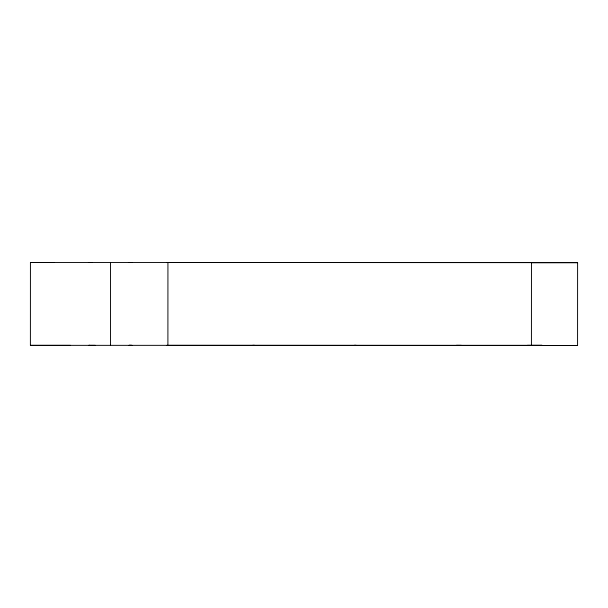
<?xml version="1.0" encoding="UTF-8"?>
<svg xmlns="http://www.w3.org/2000/svg" width="608" height="608" viewBox="0 0 608 608"><rect width="100%" height="100%" fill="white"/><g stroke="black" fill="none" stroke-linecap="round" stroke-linejoin="round"><path stroke-width="0.91" d="M527.387 345.321L542.093 345.321L30.4 345.359L30.43 262.504L542.123 262.474L527.41 262.466M110.474 345.321L110.496 262.466M167.93 262.489L577.6 262.656L577.57 345.511L167.899 345.336L167.93 262.489L167.116 262.481M531.43 345.329L531.46 262.481M30.4 345.359L70.437 345.336M30.43 262.504L53.876 262.481M577.6 262.656L531.46 262.702M252.73 262.458L254.486 262.458M354.365 262.458L356.128 262.451M252.7 345.314L254.463 345.306M354.335 345.306L356.098 345.298M131.404 262.474L129.154 262.474L132.042 262.474M131.374 345.329L129.124 345.329L132.012 345.329M89.688 262.474L88.958 262.474L91.846 262.474M89.665 345.329L88.928 345.329L95.236 345.329M531.43 345.549L577.57 345.511M456.41 262.458L461.373 262.474M456.38 345.306L461.343 345.329M167.086 345.329L167.899 345.336"/></g></svg>
